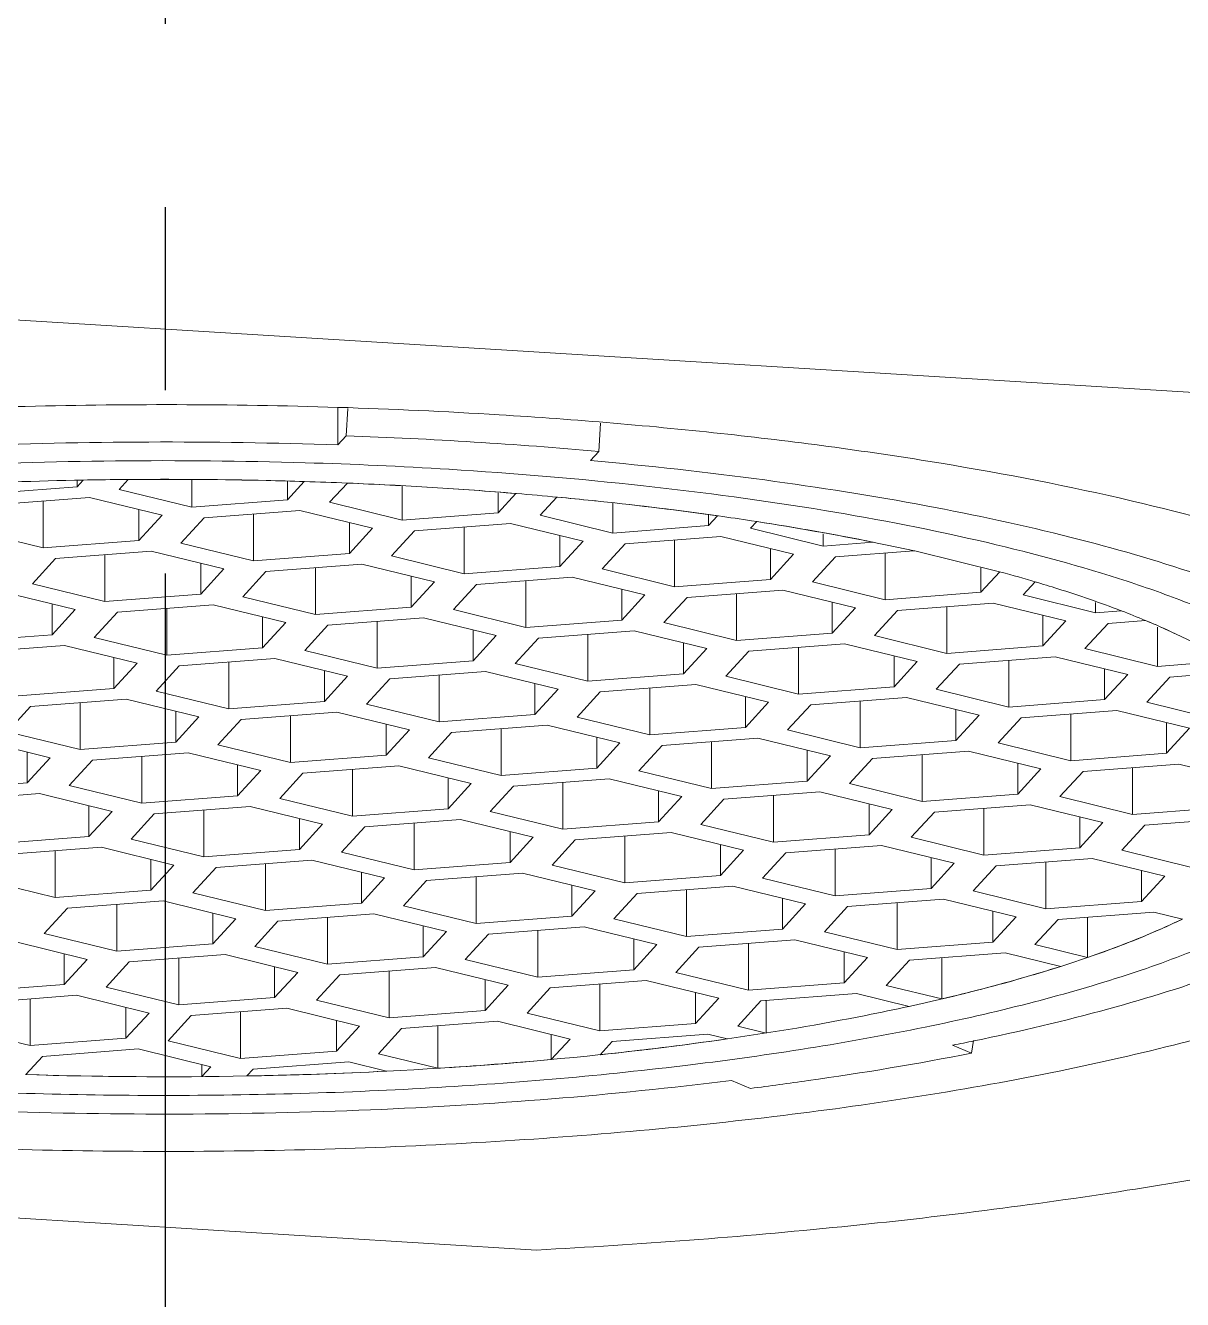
# Model space of a CAD drawing. Header units: millimetres. Extents: x 1243 to 1837, y -1232 to -812.
# Drawn here: x 1584.51 to 1592.53, y -1079.68 to -1070.85 of the extents above; entities that cross this region are included whole.
import ezdxf

# ---------------------------------------------------------------- set-up
doc = ezdxf.new("R2010")
doc.units = ezdxf.units.MM
doc.header["$LTSCALE"] = 0.1
doc.linetypes.add('CENTERX2', pattern=[101.6, 63.5, -12.7, 12.7, -12.7])
doc.layers.get('0').update_dxf_attribs({"lineweight": 13})
doc.layers.add('CENTER', color=1, linetype='CENTERX2')

msp = doc.modelspace()

# ---------------------------------------------------------------- linework, layer by layer
at = {"color": 7, "linetype": 'Continuous'}
for p, q in [((1593.4759, -1073.449), (1582.9048, -1072.7976)), ((1586.6791, -1073.7605), (1586.6791, -1073.504)), ((1586.748, -1073.507), (1586.7372, -1073.6973)), ((1588.4883, -1073.8052), (1588.4994, -1073.6086)), ((1586.6791, -1073.7605), (1586.7372, -1073.6973)), ((1588.4883, -1073.8052), (1588.4301, -1073.8684)), ((1584.8708, -1074.0501), (1584.2069, -1074.1013)), ((1584.9134, -1074.0038), (1584.8708, -1074.0501)), ((1584.8708, -1074.0061), (1584.8708, -1074.0501)), ((1585.1627, -1074.0681), (1585.2256, -1073.9997)), ((1585.6661, -1074.1913), (1585.6661, -1074.0048)), ((1586.1255, -1074.0054), (1586.1808, -1074.0066)), ((1586.1255, -1074.0054), (1586.1808, -1074.0066)), ((1586.33, -1074.0134), (1586.33, -1074.14)), ((1586.4461, -1074.0138), (1586.33, -1074.14)), ((1586.7445, -1074.0246), (1586.6219, -1074.158)), ((1587.1253, -1074.0463), (1587.1253, -1074.2812)), ((1584.2926, -1074.1757), (1584.9566, -1074.1245)), ((1584.6357, -1074.1493), (1584.6357, -1074.4734)), ((1584.9566, -1074.1245), (1585.46, -1074.2477)), ((1585.6661, -1074.1913), (1585.1627, -1074.0681)), ((1586.33, -1074.14), (1585.6661, -1074.1913)), ((1587.7892, -1074.2299), (1587.7892, -1074.0925)), ((1587.7892, -1074.2299), (1587.9119, -1074.0966)), ((1588.0811, -1074.2479), (1588.1972, -1074.1216)), ((1585.2996, -1074.2084), (1585.2996, -1074.4221)), ((1585.7519, -1074.2657), (1586.4158, -1074.2144)), ((1586.0949, -1074.2392), (1586.0949, -1074.5633)), ((1586.4158, -1074.2144), (1586.9192, -1074.3376)), ((1587.1253, -1074.2812), (1586.6219, -1074.158)), ((1587.7892, -1074.2299), (1587.1253, -1074.2812)), ((1588.5846, -1074.3711), (1588.5846, -1074.1631)), ((1585.46, -1074.2477), (1585.2996, -1074.4221)), ((1585.5914, -1074.4401), (1585.7519, -1074.2657)), ((1586.7588, -1074.2983), (1586.7588, -1074.512)), ((1587.2111, -1074.3556), (1587.875, -1074.3043)), ((1587.875, -1074.3043), (1588.3785, -1074.4275)), ((1588.5846, -1074.3711), (1588.0811, -1074.2479)), ((1589.2485, -1074.3198), (1588.5846, -1074.3711)), ((1589.2485, -1074.2479), (1589.2485, -1074.3198)), ((1589.3114, -1074.2514), (1589.2485, -1074.3198)), ((1589.5403, -1074.3378), (1589.5829, -1074.2916)), ((1589.5469, -1074.286), (1589.5843, -1074.2918)), ((1584.6357, -1074.4734), (1584.1322, -1074.3502)), ((1586.9192, -1074.3376), (1586.7588, -1074.512)), ((1587.0506, -1074.53), (1587.2111, -1074.3556)), ((1587.5541, -1074.3291), (1587.5541, -1074.6532)), ((1588.218, -1074.3882), (1588.218, -1074.6019)), ((1588.6703, -1074.4455), (1589.3342, -1074.3942)), ((1589.3342, -1074.3942), (1589.8377, -1074.5174)), ((1590.0438, -1074.461), (1589.5403, -1074.3378)), ((1590.0438, -1074.3755), (1590.0438, -1074.461)), ((1585.2996, -1074.4221), (1584.6357, -1074.4734)), ((1584.7214, -1074.5478), (1585.3853, -1074.4965)), ((1585.3853, -1074.4965), (1585.8888, -1074.6197)), ((1586.0949, -1074.5633), (1585.5914, -1074.4401)), ((1588.3785, -1074.4275), (1588.218, -1074.6019)), ((1588.5099, -1074.6199), (1588.6703, -1074.4455)), ((1589.0133, -1074.419), (1589.0133, -1074.7431)), ((1589.6772, -1074.4782), (1589.6772, -1074.6919)), ((1590.3897, -1074.4343), (1590.0438, -1074.461)), ((1590.1295, -1074.5354), (1590.6711, -1074.4936)), ((1590.6656, -1074.4923), (1590.6781, -1074.4951)), ((1590.6711, -1074.4936), (1590.6781, -1074.4951)), ((1590.6781, -1074.4951), (1591.2745, -1074.6414)), ((1584.561, -1074.7222), (1584.7214, -1074.5478)), ((1585.0644, -1074.5213), (1585.0644, -1074.8454)), ((1585.7283, -1074.5804), (1585.7283, -1074.7941)), ((1586.7588, -1074.512), (1586.0949, -1074.5633)), ((1586.1806, -1074.6377), (1586.8445, -1074.5864)), ((1586.8445, -1074.5864), (1587.348, -1074.7096)), ((1587.5541, -1074.6532), (1587.0506, -1074.53)), ((1589.8377, -1074.5174), (1589.6772, -1074.6919)), ((1589.9691, -1074.7098), (1590.1295, -1074.5354)), ((1590.4725, -1074.5089), (1590.4725, -1074.833)), ((1585.8888, -1074.6197), (1585.7283, -1074.7941)), ((1586.0202, -1074.8121), (1586.1806, -1074.6377)), ((1586.5236, -1074.6112), (1586.5236, -1074.9353)), ((1587.1876, -1074.6704), (1587.1876, -1074.8841)), ((1588.218, -1074.6019), (1587.5541, -1074.6532)), ((1587.6398, -1074.7276), (1588.3038, -1074.6763)), ((1588.3038, -1074.6763), (1588.8072, -1074.7995)), ((1589.0133, -1074.7431), (1588.5099, -1074.6199)), ((1591.1364, -1074.7818), (1591.1364, -1074.6116)), ((1591.1364, -1074.7818), (1591.2673, -1074.6395)), ((1585.0644, -1074.8454), (1584.561, -1074.7222)), ((1587.348, -1074.7096), (1587.1876, -1074.8841)), ((1587.4794, -1074.902), (1587.6398, -1074.7276)), ((1587.9829, -1074.7011), (1587.9829, -1075.0252)), ((1588.6468, -1074.7603), (1588.6468, -1074.974)), ((1589.6772, -1074.6919), (1589.0133, -1074.7431)), ((1589.0991, -1074.8175), (1589.763, -1074.7663)), ((1589.763, -1074.7663), (1590.2664, -1074.8894)), ((1590.4725, -1074.833), (1589.9691, -1074.7098)), ((1591.4283, -1074.7997), (1591.5119, -1074.7088)), ((1584.3549, -1074.7786), (1584.8583, -1074.9018)), ((1585.7283, -1074.7941), (1585.0644, -1074.8454)), ((1586.5236, -1074.9353), (1586.0202, -1074.8121)), ((1588.8072, -1074.7995), (1588.6468, -1074.974)), ((1588.9386, -1074.992), (1589.0991, -1074.8175)), ((1589.4421, -1074.791), (1589.4421, -1075.1151)), ((1590.106, -1074.8502), (1590.106, -1075.0639)), ((1591.1364, -1074.7818), (1590.4725, -1074.833)), ((1590.5583, -1074.9074), (1591.2222, -1074.8562)), ((1591.2222, -1074.8562), (1591.7257, -1074.9794)), ((1591.9318, -1074.9229), (1591.4283, -1074.7997)), ((1591.9318, -1074.8525), (1591.9318, -1074.9229)), ((1584.6979, -1074.8626), (1584.6979, -1075.0763)), ((1584.8583, -1074.9018), (1584.6979, -1075.0763)), ((1584.9897, -1075.0942), (1585.1502, -1074.9198)), ((1585.1502, -1074.9198), (1585.8141, -1074.8686)), ((1585.4932, -1074.8933), (1585.4932, -1075.2174)), ((1585.8141, -1074.8686), (1586.3175, -1074.9917)), ((1587.1876, -1074.8841), (1586.5236, -1074.9353)), ((1587.9829, -1075.0252), (1587.4794, -1074.902)), ((1590.2664, -1074.8894), (1590.106, -1075.0639)), ((1590.3978, -1075.0819), (1590.5583, -1074.9074)), ((1590.9013, -1074.8809), (1590.9013, -1075.205)), ((1591.5652, -1074.9401), (1591.5652, -1075.1538)), ((1592.1078, -1074.9093), (1591.9318, -1074.9229)), ((1586.1571, -1074.9525), (1586.1571, -1075.1662)), ((1586.3175, -1074.9917), (1586.1571, -1075.1662)), ((1586.4489, -1075.1842), (1586.6094, -1075.0097)), ((1586.6094, -1075.0097), (1587.2733, -1074.9585)), ((1586.9524, -1074.9832), (1586.9524, -1075.3073)), ((1587.2733, -1074.9585), (1587.7768, -1075.0816)), ((1588.6468, -1074.974), (1587.9829, -1075.0252)), ((1589.4421, -1075.1151), (1588.9386, -1074.992)), ((1591.7257, -1074.9794), (1591.5652, -1075.1538)), ((1591.8571, -1075.1718), (1592.0175, -1074.9973)), ((1592.0175, -1074.9973), (1592.2778, -1074.9772)), ((1592.3605, -1075.0233), (1592.3605, -1075.295)), ((1584.6979, -1075.0763), (1584.034, -1075.1275)), ((1585.4932, -1075.2174), (1584.9897, -1075.0942)), ((1587.6163, -1075.0424), (1587.6163, -1075.2561)), ((1587.7768, -1075.0816), (1587.6163, -1075.2561)), ((1587.9082, -1075.2741), (1588.0686, -1075.0996)), ((1588.0686, -1075.0996), (1588.7325, -1075.0484)), ((1588.4116, -1075.0732), (1588.4116, -1075.3973)), ((1588.7325, -1075.0484), (1589.236, -1075.1716)), ((1590.106, -1075.0639), (1589.4421, -1075.1151)), ((1590.9013, -1075.205), (1590.3978, -1075.0819)), ((1584.1197, -1075.2019), (1584.7836, -1075.1507)), ((1584.7836, -1075.1507), (1585.2871, -1075.2739)), ((1586.1571, -1075.1662), (1585.4932, -1075.2174)), ((1586.9524, -1075.3073), (1586.4489, -1075.1842)), ((1589.0755, -1075.1323), (1589.0755, -1075.346)), ((1589.236, -1075.1716), (1589.0755, -1075.346)), ((1589.3674, -1075.364), (1589.5278, -1075.1895)), ((1589.5278, -1075.1895), (1590.1917, -1075.1383)), ((1589.8708, -1075.1631), (1589.8708, -1075.4872)), ((1590.1917, -1075.1383), (1590.6952, -1075.2615)), ((1591.5652, -1075.1538), (1590.9013, -1075.205)), ((1592.3605, -1075.295), (1591.8571, -1075.1718)), ((1585.1266, -1075.2346), (1585.1266, -1075.4483)), ((1585.2871, -1075.2739), (1585.1266, -1075.4483)), ((1585.4185, -1075.4663), (1585.5789, -1075.2918)), ((1585.5789, -1075.2918), (1586.2428, -1075.2406)), ((1585.9219, -1075.2654), (1585.9219, -1075.5895)), ((1586.2428, -1075.2406), (1586.7463, -1075.3638)), ((1587.6163, -1075.2561), (1586.9524, -1075.3073)), ((1588.4116, -1075.3973), (1587.9082, -1075.2741)), ((1590.5348, -1075.2222), (1590.5348, -1075.4359)), ((1590.6952, -1075.2615), (1590.5348, -1075.4359)), ((1590.8266, -1075.4539), (1590.987, -1075.2795)), ((1590.987, -1075.2795), (1591.651, -1075.2282)), ((1591.3301, -1075.253), (1591.3301, -1075.5771)), ((1591.651, -1075.2282), (1592.1544, -1075.3514)), ((1592.841, -1075.2579), (1592.3605, -1075.295)), ((1586.5859, -1075.3245), (1586.5859, -1075.5382)), ((1586.7463, -1075.3638), (1586.5859, -1075.5382)), ((1586.8777, -1075.5562), (1587.0382, -1075.3818)), ((1587.0382, -1075.3818), (1587.7021, -1075.3305)), ((1587.3812, -1075.3553), (1587.3812, -1075.6794)), ((1587.7021, -1075.3305), (1588.2055, -1075.4537)), ((1589.0755, -1075.346), (1588.4116, -1075.3973)), ((1589.8708, -1075.4872), (1589.3674, -1075.364)), ((1591.994, -1075.3121), (1591.994, -1075.5258)), ((1592.1544, -1075.3514), (1591.994, -1075.5258)), ((1592.2858, -1075.5438), (1592.4463, -1075.3694)), ((1592.4463, -1075.3694), (1592.9538, -1075.3302)), ((1585.1266, -1075.4483), (1584.4627, -1075.4996)), ((1585.9219, -1075.5895), (1585.4185, -1075.4663)), ((1588.0451, -1075.4144), (1588.0451, -1075.6281)), ((1588.2055, -1075.4537), (1588.0451, -1075.6281)), ((1588.3369, -1075.6461), (1588.4974, -1075.4717)), ((1588.4974, -1075.4717), (1589.1613, -1075.4204)), ((1588.8404, -1075.4452), (1588.8404, -1075.7693)), ((1589.1613, -1075.4204), (1589.6647, -1075.5436)), ((1590.5348, -1075.4359), (1589.8708, -1075.4872)), ((1591.3301, -1075.5771), (1590.8266, -1075.4539)), ((1584.5485, -1075.574), (1585.2124, -1075.5227)), ((1584.8915, -1075.5475), (1584.8915, -1075.8716)), ((1585.2124, -1075.5227), (1585.7158, -1075.6459)), ((1586.5859, -1075.5382), (1585.9219, -1075.5895)), ((1587.3812, -1075.6794), (1586.8777, -1075.5562)), ((1589.5043, -1075.5043), (1589.5043, -1075.718)), ((1589.6647, -1075.5436), (1589.5043, -1075.718)), ((1589.7961, -1075.736), (1589.9566, -1075.5616)), ((1589.9566, -1075.5616), (1590.6205, -1075.5103)), ((1590.2996, -1075.5351), (1590.2996, -1075.8592)), ((1590.6205, -1075.5103), (1591.124, -1075.6335)), ((1591.994, -1075.5258), (1591.3301, -1075.5771)), ((1592.7893, -1075.667), (1592.2858, -1075.5438)), ((1584.388, -1075.7484), (1584.5485, -1075.574)), ((1585.5554, -1075.6066), (1585.5554, -1075.8203)), ((1585.7158, -1075.6459), (1585.5554, -1075.8203)), ((1586.0077, -1075.6639), (1586.6716, -1075.6126)), ((1586.3507, -1075.6374), (1586.3507, -1075.9615)), ((1586.6716, -1075.6126), (1587.1751, -1075.7358)), ((1588.0451, -1075.6281), (1587.3812, -1075.6794)), ((1588.8404, -1075.7693), (1588.3369, -1075.6461)), ((1590.9635, -1075.5942), (1590.9635, -1075.8079)), ((1591.124, -1075.6335), (1590.9635, -1075.8079)), ((1591.2554, -1075.8259), (1591.4158, -1075.6515)), ((1591.4158, -1075.6515), (1592.0797, -1075.6002)), ((1591.7588, -1075.625), (1591.7588, -1075.9491)), ((1592.0797, -1075.6002), (1592.5832, -1075.7234)), ((1585.8472, -1075.8383), (1586.0077, -1075.6639)), ((1587.0146, -1075.6965), (1587.0146, -1075.9102)), ((1587.1751, -1075.7358), (1587.0146, -1075.9102)), ((1587.4669, -1075.7538), (1588.1308, -1075.7025)), ((1587.8099, -1075.7273), (1587.8099, -1076.0514)), ((1588.1308, -1075.7025), (1588.6343, -1075.8257)), ((1589.5043, -1075.718), (1588.8404, -1075.7693)), ((1590.2996, -1075.8592), (1589.7961, -1075.736)), ((1592.4227, -1075.6842), (1592.4227, -1075.8979)), ((1592.5832, -1075.7234), (1592.4227, -1075.8979)), ((1584.1819, -1075.8048), (1584.6854, -1075.928)), ((1584.8915, -1075.8716), (1584.388, -1075.7484)), ((1585.5554, -1075.8203), (1584.8915, -1075.8716)), ((1587.3065, -1075.9282), (1587.4669, -1075.7538)), ((1588.4738, -1075.7865), (1588.4738, -1076.0002)), ((1588.6343, -1075.8257), (1588.4738, -1076.0002)), ((1588.9261, -1075.8437), (1589.59, -1075.7924)), ((1589.2691, -1075.8172), (1589.2691, -1076.1413)), ((1589.59, -1075.7924), (1590.0935, -1075.9156)), ((1590.9635, -1075.8079), (1590.2996, -1075.8592)), ((1591.7588, -1075.9491), (1591.2554, -1075.8259)), ((1584.5249, -1075.8887), (1584.5249, -1076.1024)), ((1584.9772, -1075.946), (1585.6411, -1075.8947)), ((1585.6411, -1075.8947), (1586.1446, -1076.0179)), ((1586.3507, -1075.9615), (1585.8472, -1075.8383)), ((1587.0146, -1075.9102), (1586.3507, -1075.9615)), ((1588.7657, -1076.0181), (1588.9261, -1075.8437)), ((1589.9331, -1075.8764), (1589.9331, -1076.0901)), ((1590.0935, -1075.9156), (1589.9331, -1076.0901)), ((1590.3854, -1075.9336), (1591.0493, -1075.8823)), ((1590.7284, -1075.9071), (1590.7284, -1076.2312)), ((1591.0493, -1075.8823), (1591.5527, -1076.0055)), ((1592.4227, -1075.8979), (1591.7588, -1075.9491)), ((1584.6854, -1075.928), (1584.5249, -1076.1024)), ((1584.8168, -1076.1204), (1584.9772, -1075.946)), ((1585.3202, -1075.9195), (1585.3202, -1076.2436)), ((1585.9842, -1075.9787), (1585.9842, -1076.1924)), ((1586.4365, -1076.0359), (1587.1004, -1075.9846)), ((1587.1004, -1075.9846), (1587.6038, -1076.1078)), ((1587.8099, -1076.0514), (1587.3065, -1075.9282)), ((1588.4738, -1076.0002), (1587.8099, -1076.0514)), ((1590.2249, -1076.108), (1590.3854, -1075.9336)), ((1591.3923, -1075.9663), (1591.3923, -1076.18)), ((1591.5527, -1076.0055), (1591.3923, -1076.18)), ((1591.8446, -1076.0235), (1592.5085, -1075.9723)), ((1592.1876, -1075.997), (1592.1876, -1076.3211)), ((1592.5085, -1075.9723), (1593.0119, -1076.0954)), ((1586.1446, -1076.0179), (1585.9842, -1076.1924)), ((1586.276, -1076.2103), (1586.4365, -1076.0359)), ((1586.7795, -1076.0094), (1586.7795, -1076.3335)), ((1587.4434, -1076.0686), (1587.4434, -1076.2823)), ((1587.8957, -1076.1258), (1588.5596, -1076.0746)), ((1588.5596, -1076.0746), (1589.063, -1076.1977)), ((1589.2691, -1076.1413), (1588.7657, -1076.0181)), ((1589.9331, -1076.0901), (1589.2691, -1076.1413)), ((1591.6841, -1076.198), (1591.8446, -1076.0235)), ((1584.5249, -1076.1024), (1583.861, -1076.1537)), ((1583.9468, -1076.2281), (1584.6107, -1076.1769)), ((1584.6107, -1076.1769), (1585.1142, -1076.3)), ((1585.3202, -1076.2436), (1584.8168, -1076.1204)), ((1587.6038, -1076.1078), (1587.4434, -1076.2823)), ((1587.7352, -1076.3003), (1587.8957, -1076.1258)), ((1588.2387, -1076.0993), (1588.2387, -1076.4234)), ((1588.9026, -1076.1585), (1588.9026, -1076.3722)), ((1589.3549, -1076.2157), (1590.0188, -1076.1645)), ((1590.0188, -1076.1645), (1590.5223, -1076.2877)), ((1590.7284, -1076.2312), (1590.2249, -1076.108)), ((1591.3923, -1076.18), (1590.7284, -1076.2312)), ((1584.9537, -1076.2608), (1584.9537, -1076.4745)), ((1585.9842, -1076.1924), (1585.3202, -1076.2436)), ((1585.406, -1076.318), (1586.0699, -1076.2668)), ((1586.0699, -1076.2668), (1586.5734, -1076.3899)), ((1586.7795, -1076.3335), (1586.276, -1076.2103)), ((1589.063, -1076.1977), (1588.9026, -1076.3722)), ((1589.1944, -1076.3902), (1589.3549, -1076.2157)), ((1589.6979, -1076.1892), (1589.6979, -1076.5133)), ((1590.3618, -1076.2484), (1590.3618, -1076.4621)), ((1590.8141, -1076.3056), (1591.478, -1076.2544)), ((1591.478, -1076.2544), (1591.9815, -1076.3776)), ((1592.1876, -1076.3211), (1591.6841, -1076.198)), ((1592.8515, -1076.2699), (1592.1876, -1076.3211)), ((1585.1142, -1076.3), (1584.9537, -1076.4745)), ((1585.2455, -1076.4925), (1585.406, -1076.318)), ((1585.749, -1076.2915), (1585.749, -1076.6156)), ((1586.4129, -1076.3507), (1586.4129, -1076.5644)), ((1587.4434, -1076.2823), (1586.7795, -1076.3335)), ((1586.8652, -1076.4079), (1587.5291, -1076.3567)), ((1587.5291, -1076.3567), (1588.0326, -1076.4799)), ((1588.2387, -1076.4234), (1587.7352, -1076.3003)), ((1590.5223, -1076.2877), (1590.3618, -1076.4621)), ((1590.6537, -1076.4801), (1590.8141, -1076.3056)), ((1591.1571, -1076.2792), (1591.1571, -1076.6033)), ((1591.821, -1076.3383), (1591.821, -1076.552)), ((1592.2733, -1076.3955), (1592.9372, -1076.3443)), ((1586.5734, -1076.3899), (1586.4129, -1076.5644)), ((1586.7048, -1076.5824), (1586.8652, -1076.4079)), ((1587.2082, -1076.3815), (1587.2082, -1076.7056)), ((1587.8721, -1076.4406), (1587.8721, -1076.6543)), ((1588.9026, -1076.3722), (1588.2387, -1076.4234)), ((1588.3244, -1076.4978), (1588.9883, -1076.4466)), ((1588.9883, -1076.4466), (1589.4918, -1076.5698)), ((1589.6979, -1076.5133), (1589.1944, -1076.3902)), ((1591.9815, -1076.3776), (1591.821, -1076.552)), ((1592.1129, -1076.57), (1592.2733, -1076.3955)), ((1584.9537, -1076.4745), (1584.2898, -1076.5257)), ((1585.749, -1076.6156), (1585.2455, -1076.4925)), ((1588.0326, -1076.4799), (1587.8721, -1076.6543)), ((1588.164, -1076.6723), (1588.3244, -1076.4978)), ((1588.6674, -1076.4714), (1588.6674, -1076.7955)), ((1589.3314, -1076.5305), (1589.3314, -1076.7442)), ((1590.3618, -1076.4621), (1589.6979, -1076.5133)), ((1589.7837, -1076.5878), (1590.4476, -1076.5365)), ((1590.4476, -1076.5365), (1590.951, -1076.6597)), ((1591.1571, -1076.6033), (1590.6537, -1076.4801)), ((1584.3755, -1076.6001), (1585.0395, -1076.5489)), ((1584.7185, -1076.5737), (1584.7185, -1076.8978)), ((1585.0395, -1076.5489), (1585.5429, -1076.6721)), ((1586.4129, -1076.5644), (1585.749, -1076.6156)), ((1587.2082, -1076.7056), (1586.7048, -1076.5824)), ((1589.4918, -1076.5698), (1589.3314, -1076.7442)), ((1589.6232, -1076.7622), (1589.7837, -1076.5878)), ((1590.1267, -1076.5613), (1590.1267, -1076.8854)), ((1590.7906, -1076.6204), (1590.7906, -1076.8341)), ((1591.821, -1076.552), (1591.1571, -1076.6033)), ((1592.6163, -1076.6932), (1592.1129, -1076.57)), ((1585.3825, -1076.6328), (1585.3825, -1076.8465)), ((1585.5429, -1076.6721), (1585.3825, -1076.8465)), ((1585.6743, -1076.8645), (1585.8348, -1076.6901)), ((1585.8348, -1076.6901), (1586.4987, -1076.6388)), ((1586.1778, -1076.6636), (1586.1778, -1076.9877)), ((1586.4987, -1076.6388), (1587.0021, -1076.762)), ((1587.8721, -1076.6543), (1587.2082, -1076.7056)), ((1588.6674, -1076.7955), (1588.164, -1076.6723)), ((1590.951, -1076.6597), (1590.7906, -1076.8341)), ((1591.0824, -1076.8521), (1591.2429, -1076.6777)), ((1591.2429, -1076.6777), (1591.9068, -1076.6264)), ((1591.5859, -1076.6512), (1591.5859, -1076.9753)), ((1591.9068, -1076.6264), (1592.4102, -1076.7496)), ((1592.2498, -1076.7103), (1592.2498, -1076.924)), ((1584.7185, -1076.8978), (1584.2151, -1076.7746)), ((1586.8417, -1076.7227), (1586.8417, -1076.9364)), ((1587.0021, -1076.762), (1586.8417, -1076.9364)), ((1587.1335, -1076.9544), (1587.294, -1076.78)), ((1587.294, -1076.78), (1587.9579, -1076.7287)), ((1587.637, -1076.7535), (1587.637, -1077.0776)), ((1587.9579, -1076.7287), (1588.4614, -1076.8519)), ((1589.3314, -1076.7442), (1588.6674, -1076.7955)), ((1590.1267, -1076.8854), (1589.6232, -1076.7622)), ((1592.4102, -1076.7496), (1592.2498, -1076.924)), ((1585.3825, -1076.8465), (1584.7185, -1076.8978)), ((1586.1778, -1076.9877), (1585.6743, -1076.8645)), ((1588.3009, -1076.8126), (1588.3009, -1077.0263)), ((1588.4614, -1076.8519), (1588.3009, -1077.0263)), ((1588.5927, -1077.0443), (1588.7532, -1076.8699)), ((1588.7532, -1076.8699), (1589.4171, -1076.8186)), ((1589.0962, -1076.8434), (1589.0962, -1077.1675)), ((1589.4171, -1076.8186), (1589.9206, -1076.9418)), ((1590.7906, -1076.8341), (1590.1267, -1076.8854)), ((1591.5859, -1076.9753), (1591.0824, -1076.8521)), ((1584.6438, -1077.1466), (1584.8043, -1076.9722)), ((1584.8043, -1076.9722), (1585.4682, -1076.9209)), ((1585.1473, -1076.9457), (1585.1473, -1077.2698)), ((1585.4682, -1076.9209), (1585.9717, -1077.0441)), ((1586.8417, -1076.9364), (1586.1778, -1076.9877)), ((1587.637, -1077.0776), (1587.1335, -1076.9544)), ((1589.7601, -1076.9025), (1589.7601, -1077.1162)), ((1589.9206, -1076.9418), (1589.7601, -1077.1162)), ((1590.052, -1077.1342), (1590.2124, -1076.9598)), ((1590.2124, -1076.9598), (1590.8763, -1076.9085)), ((1590.5554, -1076.9333), (1590.5554, -1077.2574)), ((1590.8763, -1076.9085), (1591.3798, -1077.0317)), ((1592.2498, -1076.924), (1591.5859, -1076.9753)), ((1585.8112, -1077.0048), (1585.8112, -1077.2185)), ((1585.9717, -1077.0441), (1585.8112, -1077.2185)), ((1586.1031, -1077.2365), (1586.2635, -1077.0621)), ((1586.2635, -1077.0621), (1586.9274, -1077.0108)), ((1586.6065, -1077.0356), (1586.6065, -1077.3597)), ((1586.9274, -1077.0108), (1587.4309, -1077.134)), ((1588.3009, -1077.0263), (1587.637, -1077.0776)), ((1589.0962, -1077.1675), (1588.5927, -1077.0443)), ((1591.2193, -1076.9925), (1591.2193, -1077.2062)), ((1591.3798, -1077.0317), (1591.2193, -1077.2062)), ((1591.5112, -1077.2241), (1591.6716, -1077.0497)), ((1591.6716, -1077.0497), (1592.3355, -1076.9984)), ((1591.8755, -1077.034), (1591.8755, -1077.3133)), ((1592.3355, -1076.9984), (1592.5329, -1077.0467)), ((1585.1473, -1077.2698), (1584.6438, -1077.1466)), ((1587.2704, -1077.0948), (1587.2704, -1077.3085)), ((1587.4309, -1077.134), (1587.2704, -1077.3085)), ((1587.5623, -1077.3264), (1587.7227, -1077.152)), ((1587.7227, -1077.152), (1588.3867, -1077.1007)), ((1588.0657, -1077.1255), (1588.0657, -1077.4496)), ((1588.3867, -1077.1007), (1588.8901, -1077.2239)), ((1589.7601, -1077.1162), (1589.0962, -1077.1675)), ((1590.5554, -1077.2574), (1590.052, -1077.1342)), ((1584.4378, -1077.203), (1584.9412, -1077.3262)), ((1585.8112, -1077.2185), (1585.1473, -1077.2698)), ((1586.6065, -1077.3597), (1586.1031, -1077.2365)), ((1588.7297, -1077.1847), (1588.7297, -1077.3984)), ((1588.8901, -1077.2239), (1588.7297, -1077.3984)), ((1589.0215, -1077.4163), (1589.182, -1077.2419)), ((1589.182, -1077.2419), (1589.8459, -1077.1906)), ((1589.525, -1077.2154), (1589.525, -1077.5395)), ((1589.8459, -1077.1906), (1590.3493, -1077.3138)), ((1591.2193, -1077.2062), (1590.5554, -1077.2574)), ((1591.8755, -1077.3133), (1591.5112, -1077.2241)), ((1584.7808, -1077.287), (1584.7808, -1077.5007)), ((1584.9412, -1077.3262), (1584.7808, -1077.5007)), ((1585.2331, -1077.3442), (1585.897, -1077.2929)), ((1585.5761, -1077.3177), (1585.5761, -1077.6418)), ((1585.897, -1077.2929), (1586.4004, -1077.4161)), ((1587.2704, -1077.3085), (1586.6065, -1077.3597)), ((1588.0657, -1077.4496), (1587.5623, -1077.3264)), ((1590.1889, -1077.2746), (1590.1889, -1077.4883)), ((1590.3493, -1077.3138), (1590.1889, -1077.4883)), ((1590.6412, -1077.3318), (1591.3051, -1077.2806)), ((1590.8656, -1077.3145), (1590.8656, -1077.6004)), ((1591.3051, -1077.2806), (1591.69, -1077.3747)), ((1585.0726, -1077.5186), (1585.2331, -1077.3442)), ((1586.24, -1077.3769), (1586.24, -1077.5906)), ((1586.4004, -1077.4161), (1586.24, -1077.5906)), ((1586.6923, -1077.4341), (1587.3562, -1077.3829)), ((1587.0353, -1077.4076), (1587.0353, -1077.7317)), ((1587.3562, -1077.3829), (1587.8597, -1077.506)), ((1588.7297, -1077.3984), (1588.0657, -1077.4496)), ((1589.525, -1077.5395), (1589.0215, -1077.4163)), ((1590.4807, -1077.5063), (1590.6412, -1077.3318)), ((1591.7047, -1077.37), (1591.691, -1077.3744)), ((1584.7808, -1077.5007), (1584.1169, -1077.5519)), ((1586.5318, -1077.6086), (1586.6923, -1077.4341)), ((1587.6992, -1077.4668), (1587.6992, -1077.6805)), ((1587.8597, -1077.506), (1587.6992, -1077.6805)), ((1588.1515, -1077.524), (1588.8154, -1077.4728)), ((1588.4945, -1077.4975), (1588.4945, -1077.8216)), ((1588.8154, -1077.4728), (1589.3189, -1077.596)), ((1590.1889, -1077.4883), (1589.525, -1077.5395)), ((1590.8656, -1077.6004), (1590.4807, -1077.5063)), ((1584.2026, -1077.6263), (1584.8665, -1077.5751)), ((1584.8665, -1077.5751), (1585.37, -1077.6982)), ((1585.5761, -1077.6418), (1585.0726, -1077.5186)), ((1586.24, -1077.5906), (1585.5761, -1077.6418)), ((1587.991, -1077.6985), (1588.1515, -1077.524)), ((1589.1584, -1077.5567), (1589.1584, -1077.7704)), ((1589.3189, -1077.596), (1589.1584, -1077.7704)), ((1589.6107, -1077.6139), (1590.2746, -1077.5627)), ((1590.2746, -1077.5627), (1590.639, -1077.6518)), ((1584.5456, -1077.5998), (1584.5456, -1077.9239)), ((1585.2095, -1077.659), (1585.2095, -1077.8727)), ((1585.6618, -1077.7162), (1586.3257, -1077.665)), ((1586.3257, -1077.665), (1586.8292, -1077.7882)), ((1587.0353, -1077.7317), (1586.5318, -1077.6086)), ((1587.6992, -1077.6805), (1587.0353, -1077.7317)), ((1589.4503, -1077.7884), (1589.6107, -1077.6139)), ((1589.6477, -1077.6111), (1589.6477, -1077.8367)), ((1590.6485, -1077.6497), (1590.6376, -1077.6521)), ((1585.37, -1077.6982), (1585.2095, -1077.8727)), ((1585.5014, -1077.8907), (1585.6618, -1077.7162)), ((1586.0048, -1077.6898), (1586.0048, -1078.0139)), ((1586.6687, -1077.7489), (1586.6687, -1077.9626)), ((1587.121, -1077.8061), (1587.785, -1077.7549)), ((1587.785, -1077.7549), (1588.2884, -1077.8781)), ((1588.4945, -1077.8216), (1587.991, -1077.6985)), ((1589.1584, -1077.7704), (1588.4945, -1077.8216)), ((1584.5456, -1077.9239), (1584.0422, -1077.8008)), ((1586.8292, -1077.7882), (1586.6687, -1077.9626)), ((1586.9606, -1077.9806), (1587.121, -1077.8061)), ((1587.3713, -1077.7868), (1587.3713, -1078.0811)), ((1588.1575, -1078.0204), (1588.1575, -1077.846)), ((1588.5803, -1077.8961), (1589.2442, -1077.8448)), ((1589.2442, -1077.8448), (1589.3777, -1077.8775)), ((1589.6477, -1077.8367), (1589.4503, -1077.7884)), ((1585.2095, -1077.8727), (1584.5456, -1077.9239)), ((1584.6314, -1077.9984), (1585.2953, -1077.9471)), ((1585.2953, -1077.9471), (1585.7987, -1078.0703)), ((1586.0048, -1078.0139), (1585.5014, -1077.8907)), ((1588.2884, -1077.8781), (1588.1575, -1078.0204)), ((1588.5803, -1077.8961), (1588.4967, -1077.987)), ((1591.0723, -1077.9763), (1590.9406, -1077.9209)), ((1591.085, -1077.8888), (1591.0723, -1077.9763)), ((1584.6314, -1077.9984), (1584.5152, -1078.1246)), ((1586.6687, -1077.9626), (1586.0048, -1078.0139)), ((1586.0906, -1078.0883), (1586.7545, -1078.037)), ((1586.7545, -1078.037), (1587.0168, -1078.1012)), ((1587.3713, -1078.0811), (1586.9606, -1077.9806)), ((1585.7358, -1078.1387), (1585.7358, -1078.0549)), ((1585.7987, -1078.0703), (1585.7358, -1078.1387)), ((1586.0906, -1078.0883), (1586.048, -1078.1345)), ((1587.019, -1078.1011), (1587.0082, -1078.1016)), ((1586.0926, -1078.1337), (1586.0482, -1078.1345)), ((1589.4077, -1078.1651), (1589.5393, -1078.2205)), ((1577.4855, -1078.6894), (1588.0566, -1079.3407))]:
    msp.add_line(p, q, dxfattribs=at)
for centre, radius, start, end in [((1585.5407, -1107.5684), 33.8923, 86.47765, 87.97674), ((1585.6821, -1105.3741), 31.6934, 84.9202, 86.48908), ((1585.4826, -1106.4988), 32.6296, 88.29792, 92.91187), ((1585.5273, -1105.172), 31.302, 86.47977, 88.30749), ((1585.4612, -1104.0363), 30.0375, 91.04542, 92.89834), ((1585.4604, -1104.0142), 30.0153, 91.04436, 92.89487), ((1585.4791, -1104.7423), 30.7437, 90.59042, 91.05466), ((1585.4803, -1104.8457), 30.8471, 90.47404, 90.59064), ((1585.4808, -1104.8315), 30.8329, 88.80189, 90.47535), ((1585.4808, -1104.8333), 30.8346, 88.80193, 90.47433), ((1585.4891, -1104.4379), 30.4392, 88.19825, 88.69799), ((1585.4889, -1104.4285), 30.4298, 88.19378, 88.69719), ((1585.4989, -1104.1167), 30.1179, 87.63285, 88.19413), ((1585.5304, -1103.3697), 29.3702, 86.4803, 87.63069), ((1585.5301, -1103.3805), 29.381, 86.48114, 87.62462), ((1585.614, -1101.982), 27.9799, 85.2892, 86.47685), ((1585.6151, -1101.9621), 27.96, 85.27505, 86.47654), ((1585.7275, -1100.5663), 26.5597, 84.65311, 85.2686), ((1585.8146, -1099.6283), 25.6177, 84.10922, 84.6635), ((1585.8166, -1099.6131), 25.6024, 84.11006, 84.6529), ((1585.8696, -1099.0888), 25.0754, 83.98773, 84.10773), ((1585.8756, -1099.0339), 25.0201, 83.98822, 84.10848), ((1586.0312, -1097.5999), 23.5778, 82.00301, 83.99922), ((1586.0332, -1097.583), 23.5607, 81.98521, 83.99961), ((1586.3695, -1095.0959), 21.0511, 81.31862, 81.94792), ((1586.758, -1092.6131), 18.538, 78.70244, 81.23518), ((1586.7588, -1092.6076), 18.5325, 78.68226, 81.2305), ((1587.3383, -1089.6127), 15.4821, 77.58987, 78.61007), ((1588.4736, -1084.9511), 10.6834, 73.43508, 74.80054), ((1589.8662, -1080.769), 6.2738, 67.41634, 69.0463), ((1590.0674, -1080.2779), 5.743, 67.24601, 67.38737), ((1586.122, -1055.2809), 22.8299, 275.97033, 278.19855), ((1586.0835, -1054.9601), 23.1529, 276.00079, 277.87464), ((1586.3069, -1056.6036), 21.4944, 277.88514, 278.21815), ((1587.4389, -1060.1889), 18.0745, 281.1711, 281.65622), ((1585.6801, -1051.1454), 26.989, 272.84348, 275.9982), ((1585.6689, -1050.9073), 27.2271, 273.58488, 275.24433), ((1585.4806, -1047.392), 30.7478, 268.19729, 271.05765), ((1585.481, -1047.3189), 30.8209, 268.20443, 270.47379), ((1585.501, -1048.1242), 30.0153, 271.04436, 272.89487), ((1585.5009, -1048.1163), 30.0232, 271.12932, 272.87776)]:
    msp.add_arc(centre, radius, start, end, dxfattribs=at)
for points, knots in [([(1575.4807, -1076.0693), (1575.4807, -1075.9699), (1575.5319, -1075.7542), (1575.7396, -1075.4604), (1576.0644, -1075.1819), (1576.5038, -1074.9166), (1577.054, -1074.6656), (1577.7095, -1074.4317), (1578.4627, -1074.2178), (1579.6292, -1073.9532), (1581.2582, -1073.6998), (1583.3562, -1073.5182), (1585.5608, -1073.4597), (1587.0528, -1073.5055), (1587.7966, -1073.5514)], [0, 0, 0, 0, 0.022802, 0.049155, 0.081322, 0.120353, 0.166569, 0.219871, 0.279899, 0.346109, 0.494234, 0.657731, 0.829009, 1, 1, 1, 1]), ([(1587.7966, -1073.5514), (1588.3262, -1073.584), (1589.3506, -1073.6698), (1590.8167, -1073.8663), (1592.1357, -1074.1216), (1593.2714, -1074.4282), (1594.0822, -1074.7333), (1594.6086, -1075.0048), (1594.9181, -1075.2043), (1595.1634, -1075.4105), (1595.3431, -1075.6231), (1595.4547, -1075.8428), (1595.4807, -1075.9961), (1595.4807, -1076.0691)], [0, 0, 0, 0, 0.188549, 0.365146, 0.525412, 0.665578, 0.782808, 0.832346, 0.875802, 0.913426, 0.945815, 0.974079, 1, 1, 1, 1]), ([(1586.6791, -1073.7605), (1585.8052, -1073.7302), (1584.0923, -1073.7357), (1582.384, -1073.869), (1581.5537, -1073.9732)], [0, 0, 0, 0, 0.510983, 1, 1, 1, 1]), ([(1592.6354, -1074.656), (1592.3485, -1074.5588), (1591.7265, -1074.3808), (1590.7248, -1074.1661), (1589.612, -1073.9905), (1588.8336, -1073.9047), (1588.4301, -1073.8684)], [0, 0, 0, 0, 0.21195, 0.452188, 0.716517, 1, 1, 1, 1]), ([(1593.9807, -1076.0693), (1593.9807, -1076.0073), (1593.9586, -1075.8769), (1593.8638, -1075.6902), (1593.7112, -1075.5094), (1593.5027, -1075.3342), (1593.2396, -1075.1646), (1592.9233, -1075.0013), (1592.5557, -1074.8453), (1591.9749, -1074.6395), (1591.1375, -1074.4139), (1590.0165, -1074.1968), (1588.7702, -1074.0297), (1587.8994, -1073.9568), (1587.4492, -1073.929)], [0, 0, 0, 0, 0.02592, 0.05418, 0.086564, 0.124185, 0.167635, 0.217167, 0.272813, 0.334444, 0.474603, 0.634862, 0.811454, 1, 1, 1, 1]), ([(1591.5119, -1074.7088), (1591.5646, -1074.7245), (1591.765, -1074.7858), (1591.9634, -1074.8541), (1592.1078, -1074.9093)], [0, 0, 0, 0, 0.262434, 1, 1, 1, 1]), ([(1592.2778, -1074.9772), (1592.3169, -1074.9935), (1592.4637, -1075.0567), (1592.6078, -1075.1266), (1592.7109, -1075.1829)], [0, 0, 0, 0, 0.264838, 1, 1, 1, 1]), ([(1592.2887, -1074.9818), (1592.3267, -1074.9977), (1592.4698, -1075.0596), (1592.6102, -1075.128), (1592.7109, -1075.1829)], [0, 0, 0, 0, 0.264527, 1, 1, 1, 1]), ([(1595.4807, -1076.0691), (1595.4807, -1076.1684), (1595.4295, -1076.3841), (1595.2218, -1076.678), (1594.897, -1076.9564), (1594.4576, -1077.2217), (1593.9074, -1077.4727), (1593.2519, -1077.7066), (1592.4987, -1077.9205), (1591.3322, -1078.1852), (1589.7032, -1078.4386), (1587.6052, -1078.6201), (1585.4006, -1078.6786), (1583.9086, -1078.6328), (1583.1648, -1078.587)], [0, 0, 0, 0, 0.022802, 0.049155, 0.081322, 0.120353, 0.166569, 0.219871, 0.279899, 0.346109, 0.494234, 0.657731, 0.829009, 1, 1, 1, 1]), ([(1583.5122, -1078.2093), (1584.1444, -1078.2483), (1585.4125, -1078.2872), (1587.2864, -1078.2375), (1589.0696, -1078.0832), (1590.4542, -1077.8678), (1591.4458, -1077.6429), (1592.0859, -1077.4611), (1592.6431, -1077.2623), (1593.1108, -1077.049), (1593.4843, -1076.8233), (1593.7606, -1076.5872), (1593.9129, -1076.3702), (1593.9712, -1076.196), (1593.9807, -1076.1108), (1593.9807, -1076.0693)], [0, 0, 0, 0, 0.170963, 0.342216, 0.50569, 0.653795, 0.719998, 0.780019, 0.833317, 0.87953, 0.918559, 0.950725, 0.977076, 0.988778, 1, 1, 1, 1]), ([(1588.0566, -1079.3407), (1588.763, -1079.3034), (1590.132, -1079.2005), (1592.0949, -1078.9543), (1593.866, -1078.6271), (1595.1922, -1078.2828), (1596.1138, -1077.9667), (1596.6977, -1077.7262), (1597.2005, -1077.4739), (1597.619, -1077.2114), (1597.9507, -1076.9397), (1598.1939, -1076.6592), (1598.3453, -1076.369), (1598.3807, -1076.1658), (1598.3807, -1076.0693)], [0, 0, 0, 0, 0.187748, 0.364222, 0.524801, 0.665482, 0.727379, 0.783256, 0.832966, 0.876509, 0.914121, 0.946381, 0.9744, 1, 1, 1, 1]), ([(1591.0906, -1077.8907), (1591.4038, -1077.826), (1591.989, -1077.689), (1592.7914, -1077.4406), (1593.4513, -1077.1669), (1593.828, -1076.9487), (1593.9837, -1076.8325)], [0, 0, 0, 0, 0.309498, 0.581297, 0.811943, 1, 1, 1, 1]), ([(1592.5349, -1077.0458), (1592.4738, -1077.0753), (1592.2033, -1077.1987), (1591.9231, -1077.3), (1591.7047, -1077.37)], [0, 0, 0, 0, 0.228427, 1, 1, 1, 1]), ([(1592.5329, -1077.0467), (1592.4835, -1077.0706), (1592.2686, -1077.1696), (1592.0473, -1077.2541), (1591.8755, -1077.3133)], [0, 0, 0, 0, 0.232001, 1, 1, 1, 1]), ([(1591.691, -1077.3744), (1591.6108, -1077.4), (1591.2667, -1077.5043), (1590.9174, -1077.5908), (1590.6485, -1077.6497)], [0, 0, 0, 0, 0.234269, 1, 1, 1, 1]), ([(1591.69, -1077.3747), (1591.6256, -1077.3952), (1591.3532, -1077.4786), (1591.0772, -1077.5506), (1590.8656, -1077.6004)], [0, 0, 0, 0, 0.236969, 1, 1, 1, 1]), ([(1590.6376, -1077.6521), (1590.5383, -1077.6738), (1590.121, -1077.7604), (1589.7005, -1077.8308), (1589.3793, -1077.8772)], [0, 0, 0, 0, 0.238551, 1, 1, 1, 1]), ([(1589.5393, -1078.2205), (1589.6728, -1078.2036), (1590.1857, -1078.1348), (1590.6965, -1078.0501), (1591.0723, -1077.9763)], [0, 0, 0, 0, 0.259987, 1, 1, 1, 1]), ([(1584.2823, -1078.3778), (1585.1562, -1078.4082), (1586.8691, -1078.4027), (1588.5774, -1078.2693), (1589.4077, -1078.1651)], [0, 0, 0, 0, 0.510983, 1, 1, 1, 1])]:
    msp.add_open_spline(points, degree=3, knots=knots, dxfattribs=at)
for points in [[(1586.7429, -1074.0246), (1586.7445, -1074.0246), (1586.7462, -1074.0247), (1586.7479, -1074.0248)], [(1592.1078, -1074.9093), (1592.1085, -1074.9096), (1592.1092, -1074.9099), (1592.1098, -1074.9101)], [(1590.639, -1077.6518), (1590.6385, -1077.6519), (1590.638, -1077.652), (1590.6376, -1077.6521)], [(1588.504, -1077.9862), (1588.5028, -1077.9863), (1588.5016, -1077.9864), (1588.5004, -1077.9866)]]:
    msp.add_open_spline(points, degree=3, dxfattribs=at)
at = {"layer": 'CENTER'}
msp.add_line((1585.4807, -993.371), (1585.4807, -1161.1914), dxfattribs=at)

doc.saveas('drawing.dxf')
